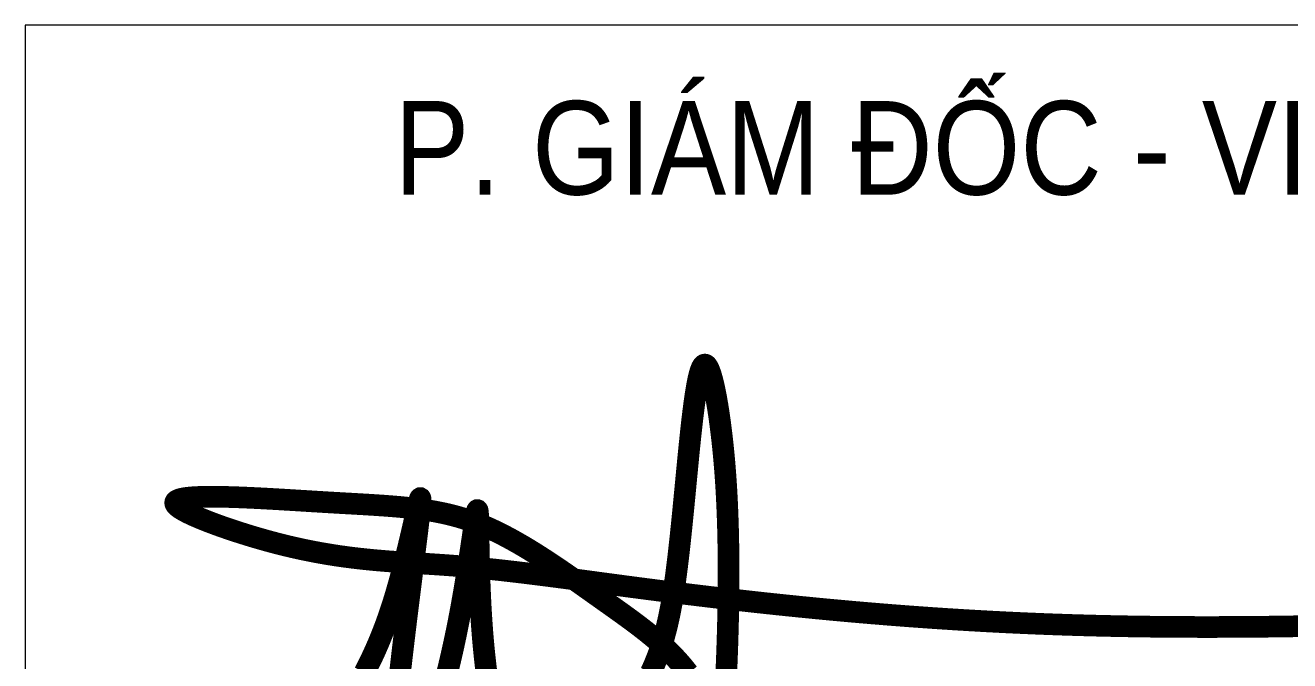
# Model space of a CAD drawing. Header units: millimetres. Extents: x -182770 to 489476, y -561170 to -280028.
# Drawn here: x 195626 to 197517, y -525952 to -525002 of the extents above; entities that cross this region are included whole.
import ezdxf
from ezdxf.enums import TextEntityAlignment as Align

# ---------------------------------------------------------------- set-up
doc = ezdxf.new("R2010")
doc.units = ezdxf.units.MM
doc.header["$MEASUREMENT"] = 0
for name, color, linetype, lineweight in [('Khungten_LCDI', 7, 'Continuous', 5), ('LC Dim', 8, 'Continuous', 18), ('LC ISO', 153, 'Continuous', 13), ('LC Net thay', 63, 'Continuous', 25), ('LC Text1', 3, 'Continuous', 20)]:
    doc.layers.add(name, color=color, linetype=linetype, lineweight=lineweight)
doc.styles.add('Khungten', font='VHAVAN.TTF', dxfattribs={"width": 0.9, "height": 5000})
doc.styles.add('LC 1', font='VHAVANB.TTF')
doc.styles.add('Title', font='VHBLACK.TTF', dxfattribs={"width": 0.8})

# ---------------------------------------------------------------- blocks, each defined once
blk = doc.blocks.new('a tuan anh')
at = {"layer": 'LC ISO', "const_width": 30}
for points in [[(-1689.780293541582, -81.30163243882998), (-1688.28424120303, -78.44896416911797), (-1686.798342850932, -75.57247809274122), (-1685.322668701687, -72.67173711553914), (-1683.857288971747, -69.7463041433366), (-1682.402273877582, -66.7957420819148), (-1680.957693635588, -63.81961383712769), (-1679.523618462234, -60.81748231478559), (-1678.100118573944, -57.78891042069881), (-1676.687264187174, -54.73346106070676), (-1675.285125518334, -51.65069714060519), (-1673.893772783907, -48.54018156623351), (-1672.513276200305, -45.40147724340204), (-1671.143705983966, -42.23414707792108), (-1669.785132351346, -39.03775397561549), (-1668.437625518884, -35.81186084232468), (-1667.10125570299, -32.55603058382985), (-1665.776093120148, -29.26982610599953), (-1664.462207986769, -25.95281031460036), (-1663.159670519322, -22.60454611550085), (-1661.868550934203, -19.22459641448222), (-1660.58891944788, -15.81252411738387), (-1659.320846276794, -12.36789213001612), (-1658.064401637384, -8.890263358189259), (-1656.819655746091, -5.379200707757263), (-1655.586678819353, -1.834267084515886), (-1654.365541073581, 1.744974605724565), (-1653.156312725274, 5.358961457124678), (-1651.959063990827, 9.008130563888699), (-1650.773868432894, 12.69285125256283), (-1649.600895960335, 16.41154164136969), (-1648.440425012173, 20.16042188892607), (-1647.292739821307, 23.93559481654665), (-1646.158124620633, 27.73316324548796), (-1645.036863643036, 31.54922999705013), (-1642.835541288601, 39.22126975319406), (-1640.691046621156, 46.92053665526328), (-1638.605653503793, 54.6158532735717), (-1637.585830608616, 58.45228727953508), (-1636.581635799637, 62.27604217840417), (-1635.593353309756, 66.0832207914791), (-1634.62126737184, 69.86992594006006), (-1633.665662218773, 73.63226044541807), (-1632.726822083467, 77.36632712883875), (-1631.805031198804, 81.0682288116077), (-1630.900573797684, 84.73406831503962), (-1630.013734112974, 88.35994846039102), (-1629.144796377572, 91.94197206896206), (-1628.29404482439, 95.47624196203833), (-1627.461763686282, 98.95886096090544), (-1626.648237196176, 102.385931886849), (-1625.853749586924, 105.7535575611691), (-1625.07858509144, 109.0578408051515), (-1624.323027942606, 112.2948844400526), (-1623.587362373306, 115.4607912872016), (-1623.227077753778, 117.0158505470172), (-1622.871872616452, 118.5516641678696), (-1622.521782490454, 120.0677450024086), (-1622.176842904912, 121.5636059033277), (-1621.837089388922, 123.038759723262), (-1621.502557471584, 124.492719314876), (-1621.173282682023, 125.9249975308485), (-1620.849300549366, 127.3351072238147), (-1620.530646602681, 128.7225612464536), (-1620.217356371111, 130.0868724514148), (-1619.909465383782, 131.4275536913628), (-1619.607009169762, 132.7441178189765), (-1619.310023258193, 134.0360776868765), (-1619.018543178187, 135.3029461477709), (-1618.732604458841, 136.5442360542802), (-1618.452242629253, 137.7594602590834), (-1618.177493218565, 138.9481316148449), (-1617.908391755889, 140.1097629742289), (-1617.644973770308, 141.2438671898708), (-1617.387274790948, 142.3499571144639), (-1617.135330346937, 143.427545600658), (-1616.889175967342, 144.476145501103), (-1616.648847181321, 145.4952696684632), (-1616.41437951797, 146.4844309554028), (-1616.185808506387, 147.4431422145863), (-1615.963169675699, 148.3709162986779), (-1615.746498555003, 149.2672660603275), (-1615.535830673427, 150.1317043521994), (-1615.331201560068, 150.963744026958), (-1615.132646744038, 151.7628979372676), (-1614.940201754463, 152.5286789357779), (-1614.753902120428, 153.2605998751533), (-1614.573783371074, 153.9581736080727), (-1614.399881035497, 154.6209129871568), (-1614.23223064281, 155.2483308651135), (-1614.070867722126, 155.8399400945782), (-1613.915827802557, 156.3952535282006), (-1613.767146413215, 156.9137840186741), (-1613.624859083182, 157.3950444186339), (-1613.489001340189, 157.8385475933173), (-1613.359592423862, 158.2439488580276), (-1613.236594901595, 158.611399166999), (-1613.119959022952, 158.9411572029494), (-1613.009635037437, 159.2334816485527), (-1612.905573194585, 159.4886311864975), (-1612.807723743899, 159.7068644995015), (-1612.716036934944, 159.8884402702388), (-1612.630463017224, 160.0336171814124), (-1612.550952240272, 160.1426539156964), (-1612.477454853622, 160.2158091558085), (-1612.409921106781, 160.2533415844373), (-1612.348301249294, 160.2555098842713), (-1612.292545530698, 160.2225727379991), (-1612.242604200495, 160.1547888283239), (-1612.198427508236, 160.0524168379343), (-1612.159965703439, 159.9157154495188), (-1612.127169035623, 159.7449433457805), (-1612.099987754322, 159.5403592094081), (-1612.07837210907, 159.3022217231046), (-1612.062272349373, 159.0307895695441), (-1612.051638724792, 158.7263214314298), (-1612.046421484833, 158.3890759914648), (-1612.046570879029, 158.019311932323), (-1612.0520371569, 157.6172879367077), (-1612.06277056798, 157.183262687322), (-1612.078721361788, 156.7174948668398), (-1612.099839787872, 156.220243157979), (-1612.126076095738, 155.6917662434134), (-1612.157380534933, 155.1323228058463), (-1612.193703354977, 154.5421715279517), (-1612.234994805374, 153.9215710924618), (-1612.281205135689, 153.2707801820361), (-1612.332284595424, 152.5900574793777), (-1612.388183434115, 151.8796616671752), (-1612.448851901281, 151.1398514281318), (-1612.51424024647, 150.3708854449505), (-1612.584298719201, 149.5730224002909), (-1612.658977568994, 148.7465209768852), (-1612.738227045367, 147.8916398573929), (-1612.82199739787, 147.0086377245316), (-1612.910238876037, 146.0977732609899), (-1613.002901729356, 145.1593051494565), (-1613.099936207378, 144.1934920726198), (-1613.20129255965, 143.2005927131831), (-1613.306921035663, 142.180865753835), (-1613.416771884979, 141.1345698772639), (-1613.530795357088, 140.061963766173), (-1613.64894170154, 138.9633061032655), (-1613.771161167882, 137.8388555712154), (-1613.897404005605, 136.6888708527258), (-1614.027620464243, 135.5136106304708), (-1614.161760793329, 134.313333587168), (-1614.299775242413, 133.0882984055061), (-1614.441614060983, 131.8387637681735), (-1614.587227498603, 130.5649883578735), (-1614.736565804778, 129.2672308572801), (-1614.889579229042, 127.9457499491109), (-1615.046218020914, 126.6008043160255), (-1615.206432429928, 125.232652640756), (-1615.370172705618, 123.8415536059765), (-1615.537389097517, 122.4277658943756), (-1615.708031855131, 120.991548188671), (-1615.882051227993, 119.5331591715221), (-1616.059397465637, 118.0528575256321), (-1616.240020817597, 116.5509019337187), (-1616.423871533392, 115.0275510784413), (-1616.610899862542, 113.4830636425177), (-1616.801056054595, 111.9176983086509), (-1616.994290359056, 110.3317137594859), (-1617.190553025459, 108.7253686777694), (-1617.389794303337, 107.0989217461611), (-1617.591964442225, 105.4526316473784), (-1618.004892301091, 102.1015566790156), (-1618.428938598299, 98.67421323421877), (-1618.863705330063, 95.17267077455472), (-1619.308794492594, 91.59899876156123), (-1619.763808082105, 87.95526665679063), (-1620.228348094839, 84.2435439217661), (-1620.702016527008, 80.46590001808363), (-1621.184415374824, 76.62440440723731), (-1621.675146634516, 72.72112655080855), (-1622.173812302295, 68.75813591034967), (-1622.680014374375, 64.73750194738386), (-1623.193354846997, 60.66129412346345), (-1623.713435716374, 56.53158190015529), (-1624.239858978719, 52.35043473898259), (-1624.772226630244, 48.1199221015122), (-1625.310140667192, 43.8421134492819), (-1625.853203085775, 39.51907824384398), (-1626.401015882206, 35.15288594675076), (-1626.953181052697, 30.74560601953999), (-1627.50930059349, 26.29930792376399), (-1628.068976500799, 21.81606112096051), (-1628.631810770821, 17.29793507268187), (-1629.197405399813, 12.74699924049492), (-1629.765362383958, 8.165323085922864), (-1630.335283719498, 3.554976070532575), (-1630.906771402661, -1.081972344138194), (-1631.479427429644, -5.743452696551685), (-1632.052853796689, -10.42739552515559), (-1632.626652499981, -15.13173136836849), (-1633.773774900299, -24.59330425255757), (-1634.917610600329, -34.111615656715), (-1636.05497556983, -43.67010988846596), (-1637.182685778593, -53.25223125543562), (-1639.396405792853, -72.42113262547355), (-1640.476047537872, -81.97480124379217)], [(-1576.861074266009, -88.75812007358763), (-1574.630107805977, -79.75810677721165), (-1572.447762083102, -70.72681596512848), (-1570.318729242441, -61.67850369737425), (-1568.24770142902, -52.627426033956), (-1566.239370787895, -43.5878390349244), (-1564.298256743554, -34.57406002478092), (-1563.353544244339, -30.08159722694836), (-1562.425920218404, -25.60145571734756), (-1561.515259461317, -21.13566995353904), (-1560.621436768706, -16.68627439308329), (-1559.744326936125, -12.25530349356995), (-1558.883804759185, -7.844791712559527), (-1558.039745033442, -3.456773507597973), (-1557.212022554522, 0.9067166637250921), (-1556.40051211798, 5.243644343863707), (-1555.605088519427, 9.551975075228256), (-1554.825626554433, 13.82967440025823), (-1554.062001018596, 18.07470786139311), (-1553.314086707498, 22.28504100105783), (-1552.581758416738, 26.45863936169189), (-1551.864890941884, 30.59346848573477), (-1551.163359078535, 34.68749391559686), (-1550.477037622288, 38.73868119373219), (-1549.805801368711, 42.7449958625657), (-1549.149525113404, 46.70440346453688), (-1548.508083651948, 50.61486954205611), (-1547.881351779928, 54.47435963757744), (-1547.269204292941, 58.28083929354034), (-1546.671515986571, 62.03227405235521), (-1546.0881616564, 65.72662945647608), (-1545.519016098027, 69.36187104831333), (-1544.963954107021, 72.93596437032102), (-1544.422850478993, 76.44687496492406), (-1543.895580009528, 79.89256837454741), (-1543.382017494179, 83.27101014163054), (-1542.882037728574, 86.58016580861295), (-1542.39551550828, 89.81800091790501), (-1541.922325628897, 92.98248101197532), (-1541.462342885992, 96.07157163323427), (-1541.237265064352, 97.58721012357273), (-1541.015442075179, 99.08323832412134), (-1540.796858267917, 100.5594019276759), (-1540.581497992025, 102.0154466270615), (-1540.369345596948, 103.4511181150592), (-1540.160385432129, 104.8661620844796), (-1539.954601847014, 106.2603242281475), (-1539.75197919106, 107.6333502388443), (-1539.552501813727, 108.9849858093658), (-1539.356154064444, 110.3149766325514), (-1539.162920292656, 111.623068401168), (-1538.972784847821, 112.9090068080404), (-1538.785732079399, 114.1725375459791), (-1538.601746336819, 115.4134063077654), (-1538.420811969525, 116.6313587862242), (-1538.242913326991, 117.8261406741367), (-1538.068034758646, 118.997497664328), (-1537.896160613949, 120.1451754496084), (-1537.727275242345, 121.2689197227592), (-1537.561362993278, 122.3684761765908), (-1537.398408216191, 123.4435905039136), (-1537.23839526056, 124.4940083975234), (-1537.081308475797, 125.5194755502453), (-1536.927132211378, 126.5197376548458), (-1536.775850816732, 127.4945404041646), (-1536.627448641317, 128.4436294909974), (-1536.481910034592, 129.3667506081401), (-1536.339219345988, 130.2636494483886), (-1536.199360924948, 131.1340717045678), (-1536.062319120945, 131.9777630694734), (-1535.92807828341, 132.7944692359015), (-1535.796622761802, 133.5839358966623), (-1535.667936905564, 134.3459087445663), (-1535.542005064141, 135.0801334724238), (-1535.418811586977, 135.7863557730016), (-1535.298340823545, 136.4643213391537), (-1535.180577123261, 137.1137758636469), (-1535.065504835598, 137.7344650393061), (-1534.953108309986, 138.3261345589126), (-1534.843371895899, 138.8885301153059), (-1534.73627994275, 139.4213974012528), (-1534.631816800014, 139.9244821095781), (-1534.529966817121, 140.3975299330777), (-1534.430714343558, 140.8402865645767), (-1534.334043728712, 141.2524976968562), (-1534.239939322084, 141.6339090227266), (-1534.148385473105, 141.9842662349838), (-1534.059366531219, 142.3033150264528), (-1533.972866845885, 142.5908010899147), (-1533.888870766532, 142.8464701181802), (-1533.807358737773, 143.0701252278814), (-1533.728290345811, 143.2618762745988), (-1533.651618240663, 143.4219351152133), (-1533.577295067749, 143.550513675189), (-1533.50527347243, 143.6478238799609), (-1533.435506100126, 143.7140776549495), (-1533.367945596197, 143.7494869256043), (-1533.302544606049, 143.7542636173603), (-1533.239255775057, 143.728619655667), (-1533.178031748626, 143.6727669659595), (-1533.118825172132, 143.5869174736436), (-1533.061588690965, 143.4712831042125), (-1533.006274950516, 143.3260757830576), (-1532.952836596174, 143.1515074356284), (-1532.90122627333, 142.9477899873891), (-1532.85139662736, 142.7151353637455), (-1532.803300303669, 142.4537554901472), (-1532.756889947632, 142.1638622920436), (-1532.712118204654, 141.8456676948554), (-1532.668937720096, 141.4993836240319), (-1532.627301139379, 141.1252220049937), (-1532.587161107862, 140.7233947632049), (-1532.548470270965, 140.2941138240858), (-1532.511181274051, 139.8375911130861), (-1532.475246762508, 139.3540385556262), (-1532.440619381741, 138.8436680771702), (-1532.407251777127, 138.3066916031239), (-1532.375096594056, 137.7433210589516), (-1532.344106477918, 137.1537683700881), (-1532.314234074103, 136.5382454619685), (-1532.285432028002, 135.8969642600132), (-1532.25765298499, 135.2301366896863), (-1532.230849590473, 134.5379746764083), (-1532.20497448984, 133.8206901456288), (-1532.179980328452, 133.0784950227826), (-1532.15581975173, 132.3116012333194), (-1532.132445405034, 131.520220702645), (-1532.109809933783, 130.7045653562236), (-1532.08786598334, 129.8648471194902), (-1532.066566199122, 129.0012779178796), (-1532.045863226478, 128.1140696768271), (-1532.025709710826, 127.2034343217674), (-1532.006058297542, 126.2695837781648), (-1531.986861632016, 125.3127299714251), (-1531.968072359654, 124.3330848269979), (-1531.949643125816, 123.3308602703182), (-1531.931526575907, 122.3062682268355), (-1531.913675355318, 121.2595206219703), (-1531.896042109409, 120.1908293811721), (-1531.878579483615, 119.1004064298904), (-1531.861240123297, 117.9884636935458), (-1531.843976673845, 116.8552130975731), (-1531.826741780649, 115.7008665674366), (-1531.809488089086, 114.5256360285275), (-1531.792168244574, 113.3297334063391), (-1531.774734892475, 112.1133706262772), (-1531.757140678194, 110.8767596137768), (-1531.739338247105, 109.6201122943021), (-1531.7029193161, 107.0475564360968), (-1531.665099262522, 104.3973984551994), (-1531.625499249538, 101.6713337551046), (-1531.583740440212, 98.8710577393067), (-1531.539443997666, 95.99826581130037), (-1531.492231085023, 93.05465337462374), (-1531.441722865362, 90.04191583275679), (-1531.387540501819, 86.96174858922313), (-1531.329305157487, 83.81584704750276), (-1531.266637995475, 80.60590661111928), (-1531.19916017889, 77.33362268356723), (-1531.126492870855, 74.00069066837023), (-1531.048257234448, 70.60880596900824), (-1530.964074432792, 67.15966398900491), (-1530.873565629008, 63.65496013185475), (-1530.776351986191, 60.09638980105228), (-1530.672054667433, 56.48564840012114), (-1530.560294835886, 52.82443133258494), (-1530.440693654615, 49.11443400189455), (-1530.31287228674, 45.35735181160271), (-1530.176451895386, 41.55488016517484), (-1530.031053643645, 37.70871446616366), (-1529.876298694609, 33.82055011803459), (-1529.711808211432, 29.89208252431126), (-1529.537203357177, 25.9250070884882), (-1529.352105294965, 21.92101921405992), (-1529.156135187921, 17.88181430456461), (-1528.948914199136, 13.80908776348224), (-1528.730063491719, 9.704534994336427), (-1528.499204228778, 5.569851400607149), (-1528.255957573419, 1.406732385818032), (-1527.999944688767, -2.783126646536402), (-1527.730786737913, -6.998030292947078), (-1527.448104883966, -11.23628314989037), (-1527.151520290034, -15.49618981390086), (-1526.840654119238, -19.77605488145491), (-1526.515127534658, -24.07418294902891), (-1526.174561699445, -28.38887861315743), (-1525.818577776663, -32.71844647028774), (-1525.446796929435, -37.06119111695443), (-1525.058840320882, -41.41541714963387), (-1524.232884472192, -50.15153175902378), (-1523.337679535456, -58.913227070414), (-1522.370194815536, -67.68693985579011), (-1521.327399617294, -76.4591068870941), (-1520.776813496574, -80.84037223621272)], [(-1293.330683495267, -81.3311598127475), (-1292.10839325632, -78.72451634339814), (-1290.913075045188, -76.10861071621184), (-1289.744239300402, -73.48268140599248), (-1288.601396460508, -70.84596688757301), (-1287.484056964036, -68.19770563577185), (-1286.391731249547, -65.53713612540741), (-1285.323929755556, -62.86349683128356), (-1284.280162920622, -60.17602622823324), (-1283.259941183293, -57.47396279108943), (-1282.262774982097, -54.756544994656), (-1281.28817475558, -52.02301131373679), (-1280.335650942288, -49.27260022316477), (-1279.404713980766, -46.50455019777291), (-1278.494874309545, -43.71809971236507), (-1277.605642367169, -40.91248724177422), (-1276.736528592184, -38.0869512608042), (-1275.887043423136, -35.24073024427344), (-1275.056697298554, -32.37306266700034), (-1274.245000657, -29.48318700381787), (-1273.451463936988, -26.57034172954445), (-1272.675597577079, -23.63376531898393), (-1271.916912015819, -20.67269624696928), (-1271.174917691736, -17.68637298831891), (-1270.449125043378, -14.67403401783668), (-1269.739044509275, -11.6349178103701), (-1269.044186528001, -8.568262840708485), (-1268.364061538072, -5.4733075836848), (-1267.698179978033, -2.349290514117456), (-1267.046052286416, 0.8045498931751354), (-1266.40718890178, 3.988975163374562), (-1265.781100262669, 7.204746821647859), (-1265.167296807616, 10.45262639320572), (-1264.565288975165, 13.73337540320063), (-1263.974587203847, 17.04775537681417), (-1263.394701932222, 20.39652783925703), (-1262.82514359882, 23.78045431568171), (-1262.265422642187, 27.20029633128433), (-1261.715049500868, 30.65681541123195), (-1261.173534613394, 34.15077308070613), (-1260.640388418324, 37.68293086488848), (-1260.115121354189, 41.25405028898967), (-1259.59724385952, 44.86489287814766), (-1259.086266372891, 48.51622015755856), (-1258.581699332804, 52.20879365241854), (-1258.083053177834, 55.94337488789461), (-1257.589838346496, 59.72072538916836), (-1257.101565277349, 63.5416066814214), (-1256.617744408941, 67.40678028982074), (-1256.137926846757, 71.31670109301922), (-1255.661911409203, 75.26995610655285), (-1255.189590181282, 79.26442907541059), (-1254.720855417574, 83.29800246559898), (-1254.255599372671, 87.3685587431246), (-1253.793714301195, 91.47398037399398), (-1253.335092457753, 95.61214982419915), (-1252.879626096925, 99.78094955976121), (-1252.427207473316, 103.9782620466576), (-1251.977728841535, 108.201969750924), (-1251.531082456175, 112.4499551385525), (-1251.087160571828, 116.7201006755495), (-1250.645855443116, 121.0102888279216), (-1249.770664470954, 129.642322842803), (-1248.904647576492, 138.3291169112345), (-1248.046942796529, 147.053730761254), (-1246.353021727307, 164.5486567182525), (-1245.515081511665, 173.2850882813073), (-1244.682005557726, 181.9915785381163), (-1243.852931902307, 190.651187216703), (-1243.026998582194, 199.2469740451343), (-1242.614940184387, 203.5156404305599), (-1242.203343634203, 207.7619987514481), (-1241.792101186264, 211.9839314738056), (-1241.381105095148, 216.1793210636679), (-1240.970247615463, 220.3460499870125), (-1240.559421001817, 224.482000709846), (-1240.148517508787, 228.585055698175), (-1239.737429391011, 232.6530974180205), (-1239.326048903051, 236.6840083353745), (-1238.91426829953, 240.6756709162291), (-1238.50197983504, 244.6259676266054), (-1238.08907576419, 248.5327809325099), (-1237.675448341572, 252.3939932999492), (-1237.260989821778, 256.2074871949153), (-1236.845592459431, 259.9711450834147), (-1236.429148509109, 263.6828494314686), (-1236.011550225434, 267.340482705069), (-1235.592689862999, 270.9419273702224), (-1235.172459676396, 274.4850658929354), (-1234.750751920219, 277.9677807392145), (-1234.327458849089, 281.3879543750518), (-1233.9024727176, 284.7434692664829), (-1233.475685780344, 288.0322078794707), (-1233.046990291914, 291.2520526800508), (-1232.616278506932, 294.4008861342299), (-1232.183442679991, 297.4765907079855), (-1231.748375065697, 300.477048867353), (-1231.310967918631, 303.4001430783246), (-1231.091353349882, 304.8320169737854), (-1230.871113493413, 306.2437558069068), (-1230.650234881061, 307.6350948859181), (-1230.428704044636, 309.0057695191063), (-1230.206507515977, 310.3555150146713), (-1229.983631826894, 311.6840666809148), (-1229.760063509224, 312.9911598260514), (-1229.535789094793, 314.2765297583537), (-1229.310795115423, 315.5399117860507), (-1229.085068102926, 316.7810412174149), (-1228.858594589168, 317.99965336069), (-1228.631361105916, 319.1954835241195), (-1228.403354185037, 320.3682670159615), (-1228.17456035834, 321.5177391444595), (-1227.944966157665, 322.6436352178716), (-1227.714558114822, 323.7456905444415), (-1227.483322761633, 324.8236404324271), (-1227.251246629923, 325.877220190072), (-1227.018316251546, 326.9061651256343), (-1226.784518158282, 327.9102105473576), (-1226.549838881998, 328.8890917634999), (-1226.314264954475, 329.8425440823194), (-1226.077782907581, 330.770302812045), (-1225.840379273126, 331.6721032609348), (-1225.602040582919, 332.5476807372324), (-1225.362753368812, 333.3967705492105), (-1225.122504162602, 334.219108005098), (-1224.881279496141, 335.0144284131675), (-1224.63906590124, 335.7824670816481), (-1224.395849909721, 336.5229593187978), (-1224.151618053409, 337.2356404328748), (-1223.906356864143, 337.9202457321226), (-1223.660052873733, 338.5765105247847), (-1223.412692614016, 339.2041701191338), (-1223.164262616803, 339.8029598233989), (-1222.914749413932, 340.372614945838), (-1222.664139537213, 340.9128707947093), (-1222.412419518485, 341.4234626782418), (-1222.159575889571, 341.9041259047081), (-1221.905595182296, 342.3545957823517), (-1221.650463928483, 342.7746076194162), (-1221.394168659957, 343.1638967241743), (-1221.136695908528, 343.5221984048549), (-1220.878032206063, 343.8492479697015), (-1220.618164084328, 344.1447807269869), (-1220.357078075205, 344.4085319849546), (-1220.09476071049, 344.6402370518481), (-1219.831198522006, 344.8396312359255), (-1219.566378041578, 345.0064498454449), (-1219.300285801059, 345.1404281886353), (-1219.032908332243, 345.2413015737693), (-1218.764232166955, 345.3088053090905), (-1218.494243837034, 345.3426747028279), (-1218.22292987429, 345.3426450632687), (-1217.950276810574, 345.3084516986273), (-1217.676271177697, 345.2398299171909), (-1217.400899507484, 345.1365150271886), (-1217.124148331743, 344.9982423368783), (-1216.846004182327, 344.8247471544892), (-1216.566453591047, 344.6157647882937), (-1216.285483189669, 344.371031411094), (-1216.00309846492, 344.0904462892649), (-1215.719345879232, 343.7742631252913), (-1215.43427727386, 343.4227821482928), (-1215.147944490076, 343.0363035874325), (-1214.86039936915, 342.6151276718738), (-1214.571693752383, 342.1595546307508), (-1214.281879481045, 341.6698846931977), (-1213.991008396391, 341.1464180883777), (-1213.699132339709, 340.5894550454541), (-1213.406303152282, 339.999295793561), (-1213.112572675367, 339.3762405618472), (-1212.817992750264, 338.7205895794614), (-1212.522615218229, 338.0326430755667), (-1212.226491920534, 337.3127012792829), (-1211.929674698476, 336.5610644197877), (-1211.632215393329, 335.7780327262153), (-1211.334165846347, 334.9639064277144), (-1211.035577898816, 334.1189857534482), (-1210.736503392021, 333.2435709325509), (-1210.436994167219, 332.3379621941713), (-1210.137102065695, 331.4024597674725), (-1209.836878928734, 330.4373638816032), (-1209.536376597593, 329.4429747656977), (-1209.23564691357, 328.4195926489047), (-1208.934741717923, 327.3675177603727), (-1208.633712851937, 326.2870503292797), (-1208.332612156883, 325.1784905847453), (-1208.03149147403, 324.0421387559181), (-1207.730402644665, 322.8782950719615), (-1207.429397510059, 321.687259762024), (-1207.128527911496, 320.4693330552545), (-1206.827845690234, 319.2248151807871), (-1206.527402687556, 317.9540063677705), (-1206.227250744734, 316.6572068453825), (-1205.927441703068, 315.3347168427426), (-1205.628027403814, 313.9868365890143), (-1205.329059688229, 312.6138663133461), (-1205.030590397626, 311.2161062448868), (-1204.732671373247, 309.793856612785), (-1204.435354456393, 308.347417646175), (-1204.138691488333, 306.8770895742346), (-1203.842734310325, 305.3831726260833), (-1203.547534763667, 303.8659670308989), (-1203.253144689632, 302.3257730178011), (-1202.959615929489, 300.7628908159531), (-1202.667000324494, 299.1776206545183), (-1202.375349715963, 297.570262762616), (-1202.084715945151, 295.9411173694243), (-1201.79515085333, 294.2904847040772), (-1201.506706281783, 292.618664995709), (-1201.219434071783, 290.9259584735119), (-1200.9333860646, 289.212665366591), (-1200.648614101519, 287.4790859041095), (-1200.083105672747, 283.9522688291036), (-1199.523323515677, 280.34790908164), (-1198.969682360505, 276.6684084949229), (-1198.422596937438, 272.9161689021566), (-1197.882481976674, 269.0935921365453), (-1197.349752208451, 265.2030800312496), (-1196.82482236292, 261.2470344194735), (-1196.308107170335, 257.2278571344214), (-1195.800021360861, 253.1479500092682), (-1195.300979664738, 249.0097148772329), (-1194.811396812147, 244.8155535714759), (-1194.331687533297, 240.567867925216), (-1193.862266558397, 236.2690597716428), (-1193.403548617644, 231.9215309439314), (-1192.95594844126, 227.5276832752861), (-1192.519880759428, 223.0899185988965), (-1192.095760302371, 218.6106387479522), (-1191.684001800284, 214.0922455556574), (-1191.285019983363, 209.5371408552019), (-1190.899229581832, 204.9477264797606), (-1190.527045325871, 200.3264042625524), (-1190.168881945719, 195.6755760367669), (-1189.82515201754, 190.9976382161258), (-1189.496070153138, 186.2944891408843), (-1189.181496287405, 181.5671347929601), (-1188.881253477361, 176.8164883705031), (-1188.595164780025, 172.0434630716336), (-1188.323053252447, 167.248972094545), (-1188.064741951646, 162.4339286373433), (-1187.820053934673, 157.5992458981927), (-1187.588812258517, 152.7458370752283), (-1187.370839980227, 147.8746153666289), (-1187.165960156854, 142.9864939705003), (-1186.794770102904, 133.1632049083273), (-1186.473826552916, 123.283275473892), (-1186.201713963121, 113.3540112523478), (-1185.977016789737, 103.3827178289066), (-1185.798319489026, 93.37670078870724), (-1185.66420651722, 83.34326571697602), (-1185.573262330552, 73.28971819885192), (-1185.524071385269, 63.22336381954665), (-1185.515218137589, 53.15150816421374), (-1185.545287043773, 43.08145681802125), (-1185.612862560054, 33.02051536618092), (-1185.71652914265, 22.97598939384625), (-1185.854871247837, 12.95518448621442), (-1186.026473331804, 2.965406228438951), (-1186.229919850826, -6.986039794282988), (-1186.463795261137, -16.89184799676877), (-1186.726684018955, -26.74471279385034), (-1187.017170580541, -36.53732860035961), (-1187.333839402098, -46.26238983109943), (-1187.501549802968, -51.0973044851853), (-1187.675274939917, -55.91259090090171), (-1187.854837869978, -60.70733588008443), (-1188.040061650187, -65.48062622458383), (-1188.230769337577, -70.23154873626481), (-1188.426783989169, -74.95919021696318), (-1188.627928661997, -79.66263746855839), (-1188.834026413097, -84.34097729288624)], [(-1241.442481580336, -82.10134199001186), (-1243.323651609724, -79.62039078312228), (-1245.239736074058, -77.16493311534578), (-1247.189974171662, -74.73438151562004), (-1249.173605100834, -72.3281485128391), (-1251.189868059941, -69.9456466359261), (-1253.238002247235, -67.58628841377504), (-1255.317246861057, -65.24948637530906), (-1257.426841099747, -62.93465304943675), (-1259.56602416157, -60.64120096508123), (-1261.734035244881, -58.36854265113652), (-1263.930113547962, -56.11609063652577), (-1266.153498269152, -53.88325745015754), (-1268.403428606747, -51.66945562092587), (-1270.679143759087, -49.47409767776844), (-1272.979882924468, -47.29659614959382), (-1275.304885301215, -45.13636356529605), (-1277.653390087624, -42.99281245379825), (-1280.02463648202, -40.865355344009), (-1282.417863682713, -38.75340476483689), (-1284.832310888029, -36.65637324520503), (-1287.267217296278, -34.57367331400746), (-1289.72182210577, -32.50471750015276), (-1292.195364514817, -30.44891833257861), (-1294.687083721743, -28.40568834016449), (-1297.196218924859, -26.37444005186262), (-1299.722009322461, -24.35458599653793), (-1304.820512494465, -20.34671070054173), (-1309.976506824241, -16.37736268348817), (-1315.183905898331, -12.44184217666043), (-1320.43662330322, -8.535449411327136), (-1325.728572625449, -4.653484618800576), (-1331.053667451517, -0.7912480303784832), (-1336.405821367953, 3.055960122670513), (-1347.166960817965, 10.72409019744373), (-1368.760054517334, 26.06695912504802), (-1379.551308174603, 33.73603659881337), (-1390.33525242038, 41.36645496162237), (-1395.72389503775, 45.15804998829844), (-1401.110004130809, 48.92903985144221), (-1406.493344309056, 52.67577775583777), (-1411.873680182005, 56.39461690621101), (-1417.250776359186, 60.08191050730238), (-1422.624397450098, 63.73401176386687), (-1427.994308064284, 67.34727388063038), (-1433.360272811231, 70.9180500623479), (-1438.722056300467, 74.44269351375988), (-1444.07942314152, 77.9175574395922), (-1449.432137943877, 81.33899504461442), (-1454.77996531708, 84.70335953356698), (-1460.122669870645, 88.00700411117577), (-1465.460016214056, 91.2462819821958), (-1470.791768956871, 94.41754635135294), (-1476.117692708591, 97.5171504234022), (-1481.437552078714, 100.5414474030986), (-1484.09513406115, 102.0242161097995), (-1486.751111676771, 103.486790495168), (-1489.40545550175, 104.9287147098221), (-1492.05813611229, 106.3495329043653), (-1494.709124084562, 107.7487892293575), (-1497.35838999477, 109.1260278354166), (-1500.005904419086, 110.480792873117), (-1502.651637933712, 111.8126284930622), (-1505.29556111485, 113.1210788458557), (-1507.937644538673, 114.4056880820717), (-1510.577858781369, 115.6660003523284), (-1513.21617441914, 116.9015598071855), (-1515.852562028158, 118.1119105972466), (-1518.486992184626, 119.296596873115), (-1521.119435464745, 120.4551627853652), (-1523.749862444674, 121.5871524846298), (-1526.37824370063, 122.6921101214539), (-1529.004549808771, 123.7695798464556), (-1531.628751345328, 124.8191058102238), (-1534.250818886459, 125.8402321633475), (-1536.870841179189, 126.8326522489515), (-1539.489423554711, 127.7967116056971), (-1542.107312465916, 128.7329339406715), (-1544.725254369099, 129.6418429652113), (-1547.343995720541, 130.5239623906236), (-1549.964282976493, 131.3798159282305), (-1552.586862593249, 132.2099272893684), (-1555.212481027076, 133.0148201853299), (-1557.841884734255, 133.7950183274661), (-1560.475820171065, 134.5510454270843), (-1563.115033793758, 135.2834251955064), (-1565.760272058629, 135.9926813440397), (-1568.412281421944, 136.6793375840352), (-1571.071808339984, 137.3439176268002), (-1573.739599269014, 137.9869451836421), (-1576.41640066533, 138.6089439658972), (-1579.102958985168, 139.2104376848729), (-1581.800020684852, 139.7919500519056), (-1584.508332220619, 140.3540047783172), (-1587.228640048765, 140.8971255754295), (-1589.961690625554, 141.42183615455), (-1592.708230407268, 141.9286602270004), (-1595.469005850158, 142.4181215041026), (-1598.244763410534, 142.8907436972077), (-1601.036249544646, 143.3470505175937), (-1603.84421070879, 143.7875656765973), (-1606.669393359218, 144.2128128855547), (-1609.512543952223, 144.6233158557588), (-1612.374408944073, 145.0195982985606), (-1615.255734791033, 145.4021839252528), (-1618.157267949384, 145.7715964471863), (-1621.07975487542, 146.128359575654), (-1624.023942025378, 146.4729970220069), (-1626.990575855569, 146.8060324975231), (-1629.980402822257, 147.1279897135682), (-1632.994169381695, 147.439392381435), (-1636.032621990191, 147.7407642124745), (-1639.096507103997, 148.0326289179648), (-1642.186571179394, 148.3155102092569), (-1645.303560672648, 148.5899317976728), (-1648.448222040068, 148.8564173945197), (-1651.62130173789, 149.1154907111195), (-1654.823546222411, 149.3676754588087), (-1658.055701949881, 149.6134953488945), (-1661.31851537661, 149.8534740926989), (-1664.612732958849, 150.0881354015437), (-1667.939101152879, 150.3180029867508), (-1671.298366414965, 150.5436005596421), (-1674.691275201403, 150.7654518315394), (-1678.118573968444, 150.9840805137646), (-1681.581009172398, 151.2000103176397), (-1685.079327269486, 151.4137649544864), (-1688.614274716034, 151.6258681356267), (-1692.186597968292, 151.8368435723823), (-1695.79704348254, 152.0472149760462), (-1699.446357715045, 152.2575060579838), (-1703.135287122088, 152.468240529488), (-1706.864578159948, 152.679942101895), (-1710.634977284906, 152.8931344865123), (-1714.447230953214, 153.1083413946617), (-1718.302085621166, 153.3260865376797), (-1722.200287745029, 153.546893626888), (-1726.142583781068, 153.7712863735796), (-1730.129720185592, 153.9997884890909), (-1734.162443414825, 154.2329236847581), (-1738.24149992509, 154.4712156718888), (-1742.36759147163, 154.7151756976964), (-1746.539679957699, 154.9648298820248), (-1750.754465941412, 155.2195738080045), (-1755.008498729047, 155.4787608848565), (-1759.298327626879, 155.7417445217725), (-1763.620501941172, 156.0078781279881), (-1767.971570978189, 156.2765151126951), (-1772.348084044206, 156.5470088850998), (-1781.163639488281, 157.0909804298572), (-1790.03956272357, 157.6346200359258), (-1807.862090368348, 158.7002125266299), (-1816.753483678127, 159.2118199586112), (-1825.594822579689, 159.7024045465805), (-1829.988094893066, 159.9381967970694), (-1834.358501523195, 160.166793564189), (-1838.702591776339, 160.3875482571166), (-1843.016914958775, 160.5998142850876), (-1847.298020376766, 160.8029450573085), (-1851.542457336589, 160.9962939829711), (-1855.746775144493, 161.1792144713108), (-1859.907523106769, 161.351059931505), (-1864.02125052968, 161.5111837727745), (-1868.084506719475, 161.6589394043258), (-1872.093840982445, 161.7936802353943), (-1876.045802624853, 161.9147596751427), (-1879.936940952961, 162.0215311328066), (-1883.763805273033, 162.1133480175922), (-1887.52294489136, 162.1895637387061), (-1891.21090911419, 162.2495317053545), (-1894.824247247787, 162.2926053267438), (-1896.601853189335, 162.3076046983479), (-1898.359508598427, 162.318138012095), (-1900.096782138367, 162.3241244441306), (-1901.813242472388, 162.3254831705999), (-1903.508458263823, 162.3221333676629), (-1905.181998175947, 162.3139942114649), (-1906.833430872008, 162.3009848781803), (-1908.462325015338, 162.2830245439254), (-1910.068249269185, 162.2600323848601), (-1911.650772296853, 162.2319275771588), (-1913.209462761602, 162.1986292969523), (-1914.743889326739, 162.1600567203859), (-1916.253620655538, 162.1161290236341), (-1917.738225411304, 162.0667653828277), (-1919.197272257268, 162.011884974112), (-1920.630329856765, 161.9514069736615), (-1922.036966873071, 161.8852505576215), (-1923.416751969431, 161.8133349021373), (-1924.76925380918, 161.7355791833397), (-1926.094041055563, 161.6519025774178), (-1927.390682371886, 161.5622242605023), (-1928.658746421424, 161.466463408753), (-1929.897801867453, 161.3645391983009), (-1931.107417373278, 161.2563708053203), (-1932.287161602158, 161.1418774059421), (-1933.436603217386, 161.0209781763406), (-1934.55531088225, 160.8935922926466), (-1935.64285326004, 160.7596389310202), (-1936.698799014019, 160.6190372676065), (-1937.722716807475, 160.4717064785655), (-1938.714175303714, 160.317565740057), (-1939.672743166011, 160.1565342281974), (-1940.597989057627, 159.9885311191756), (-1941.489481641853, 159.8134755891224), (-1942.346789581992, 159.6312868141831), (-1943.169481541321, 159.4418839705177), (-1943.957126183115, 159.2451862343005), (-1944.70929217065, 159.0411127816478), (-1945.42554816723, 158.8295827887196), (-1946.105462836131, 158.610515431661), (-1946.748604840643, 158.3838298866467), (-1947.354542844027, 158.1494453298073), (-1947.922845509587, 157.9072809373029), (-1948.4530815006, 157.6572558852786), (-1948.944819480355, 157.3992893498798), (-1949.397628112114, 157.1333005072811), (-1949.811076059181, 156.8592085336131), (-1950.184731984846, 156.5769326050358), (-1950.518164552384, 156.28639189768), (-1950.810942425072, 155.9875055877346), (-1951.062634266185, 155.680192851316), (-1951.272808739042, 155.3643728645984), (-1951.44103450689, 155.0399648037128), (-1951.566880233033, 154.7068878448335), (-1951.649914580747, 154.3650611640915), (-1951.689706213307, 154.0144039376464), (-1951.685823794018, 153.6548353416438), (-1951.637835986141, 153.2862745522289), (-1951.545311452981, 152.9086407455907), (-1951.407818857813, 152.5218530978309), (-1951.224926863913, 152.125830785124), (-1950.996213054415, 151.7204952334578), (-1950.721670652565, 151.3058727050666), (-1950.401876429765, 150.8821366495977), (-1950.037450875665, 150.4494715436595), (-1949.629014479855, 150.0080618638895), (-1949.177187731955, 149.5580920868961), (-1948.682591121586, 149.0997466893168), (-1948.145845138351, 148.6332101477601), (-1947.567570271873, 148.1586669388635), (-1946.948387011769, 147.6763015392207), (-1946.288915847646, 147.1862984254694), (-1945.589777269124, 146.6888420742325), (-1944.851591765808, 146.1841169621184), (-1944.074979827317, 145.6723075657646), (-1943.260561943272, 145.1535983617796), (-1942.408958603279, 144.6281738267862), (-1941.520790296941, 144.0962184374221), (-1940.59667751391, 143.557916670281), (-1939.637240743759, 143.0134530020005), (-1938.643100476125, 142.4630119092035), (-1937.614877200598, 141.9067778684985), (-1936.553191406827, 141.3449353565084), (-1935.458663584417, 140.7776688498707), (-1934.331914222974, 140.2051628251938), (-1933.173563812103, 139.6276017591008), (-1931.984232841423, 139.0451701282), (-1930.76454180057, 138.4580524091289), (-1929.515111179135, 137.8664330785105), (-1928.236561466736, 137.2704966129531), (-1926.929513152994, 136.6704274890944), (-1925.594586727515, 136.0664101835282), (-1924.232402679918, 135.4586291729065), (-1922.843581499823, 134.8472689338232), (-1921.428743676835, 134.2325139429158), (-1919.988509700575, 133.6145486768073), (-1918.523500060648, 132.9935576121206), (-1917.034335246688, 132.3697252254497), (-1915.521635748271, 131.7432359934464), (-1913.986022055062, 131.1142743927194), (-1912.428114656621, 130.4830248998769), (-1910.848534042612, 129.8496719915711), (-1909.247900702612, 129.2144001443958), (-1907.626835126255, 128.5773938349885), (-1904.325889222921, 127.2989157359261), (-1900.950660249509, 126.0157135073678), (-1897.506112122937, 124.729262962268), (-1893.99720876012, 123.4410399136104), (-1890.428914077958, 122.1525201743352), (-1886.806191993383, 120.8651795574406), (-1883.134006423294, 119.5804938758811), (-1879.417321284622, 118.2999389426259), (-1875.661100494268, 117.0249905706441), (-1871.870307969162, 115.7571245728905), (-1868.049907626177, 114.4978167623631), (-1864.204863382271, 113.248542952002), (-1860.340139154345, 112.0107789547765), (-1852.571506414068, 109.5756836516375), (-1844.783720740656, 107.2043373566848), (-1840.895055346322, 106.0462596197031), (-1837.016493469433, 104.9085465736716), (-1833.152999026934, 103.7926740315597), (-1829.30953593571, 102.7001178063365), (-1825.491066623275, 101.6323531983944), (-1821.701298371248, 100.5904235514317), (-1817.94040168832, 99.57415503387165), (-1814.207928624601, 98.58316097244096), (-1810.503431230172, 97.61705469386652), (-1806.826461555145, 96.6754495248897), (-1803.176571649587, 95.75795879223733), (-1799.553313563592, 94.8641958226508), (-1795.956239347259, 93.99377394288604), (-1792.384901050667, 93.14630647964077), (-1788.838850723914, 92.32140675970004), (-1785.317640417081, 91.51868810974702), (-1781.820822180278, 90.73776385655219), (-1778.347948063558, 89.97824732684239), (-1774.898570117046, 89.23975184734445), (-1771.472240390824, 88.5218907448143), (-1768.068510934972, 87.82427734597877), (-1764.686933799589, 87.1465249775647), (-1761.327061034754, 86.48824696631345), (-1757.988444690563, 85.84905663896643), (-1754.670636817114, 85.22856732225046), (-1751.373189464488, 84.62639234290691), (-1748.09565468278, 84.04214502766263), (-1744.837584522073, 83.47543870328809), (-1741.598531032461, 82.92588669646648), (-1738.378046264028, 82.39310233396827), (-1735.175682266883, 81.87669894253486), (-1731.990991091094, 81.37628984887851), (-1728.823524786756, 80.89148837974062), (-1725.672835403966, 80.42190786187712), (-1722.53847499282, 79.96716162200028), (-1719.419995603384, 79.52686298685148), (-1716.316949285771, 79.10062528317212), (-1713.22888809006, 78.68806183770357), (-1707.095929264702, 77.90241102830623), (-1701.017535528052, 77.16681717256142), (-1694.990123280804, 76.478186884342), (-1689.0101089237, 75.8334267775499), (-1683.073908857448, 75.229443466058), (-1677.177939482761, 74.66314356375369), (-1671.318617200392, 74.13143368455349), (-1665.492358411007, 73.63122044230113), (-1659.695579515363, 73.15941045092768), (-1653.924696914182, 72.71291032429144), (-1648.176127008162, 72.28862667627982), (-1642.446286198028, 71.88346612079476), (-1631.028457468317, 71.11814074293943), (-1619.642541930807, 70.39218710182467), (-1608.259870791226, 69.68085810853518), (-1596.85177525536, 68.95940667418472), (-1591.129234340624, 68.58715157632832), (-1585.389586528952, 68.20308570985799), (-1579.629248221099, 67.80411568869022), (-1573.844635817775, 67.38714812668331), (-1568.032165719676, 66.94908963773923), (-1562.188678880208, 66.48720623728877), (-1556.313921184206, 66.00122308648133), (-1550.408854698398, 65.49189489521086), (-1544.474445609769, 64.95997986130533), (-1538.511660105316, 64.40623618260724), (-1532.52146437201, 63.83142205698823), (-1526.504824596836, 63.23629568227625), (-1520.462706966791, 62.62161525632837), (-1514.396077668847, 61.98813897697255), (-1508.305902889988, 61.33662504208041), (-1502.193148817212, 60.66783164947992), (-1496.05878163749, 59.98251699701359), (-1489.90376753782, 59.28143928255304), (-1483.729072705173, 58.56535670391168), (-1477.535663326547, 57.83502745896112), (-1471.324505588913, 57.09120974552934), (-1465.096565679269, 56.3346617614734), (-1452.594204091874, 54.7864077728882), (-1440.03630806024, 53.19633107594564), (-1427.430607080227, 51.57049725342949), (-1414.784830647739, 49.91497188810899), (-1402.106708258638, 48.23582056275336), (-1389.403969408813, 46.53910886011727), (-1376.684343594126, 44.83090236299904), (-1351.225349053741, 41.40426731634943), (-1325.79156060447, 38.00444008497288), (-1313.103134203659, 36.32953613266), (-1300.43890141201, 34.67596974484331), (-1287.797965535559, 33.0440065190196), (-1275.179334235931, 31.43384774432343), (-1262.582015174718, 29.84569470986025), (-1250.005016013514, 28.27974870472099), (-1237.4473444139, 26.73621101805475), (-1224.908008037499, 25.21528293893789), (-1212.386014545889, 23.71716575650498), (-1199.880371600666, 22.24206075987604), (-1187.390086863437, 20.79016923814197), (-1174.914167995783, 19.36169248043734), (-1162.451622659326, 17.95683177586761), (-1150.001458515631, 16.5757884135237), (-1137.562683226322, 15.21876368255471), (-1125.134304452979, 13.88595887203701), (-1112.715329857194, 12.57757527111971), (-1100.304767100577, 11.29381416889373), (-1087.901623844722, 10.03487685447908), (-1075.504907751223, 8.800964616981219), (-1063.113626481674, 7.592278745520161), (-1050.726787697669, 6.409020529215923), (-1038.343399060803, 5.251391257159412), (-1025.962468232683, 4.119592218485195), (-1013.583002874904, 3.013824702298734), (-1001.20401064906, 1.934289997705491), (-988.8244992167456, 0.8811893938254798), (-976.4434762395395, -0.1452758202212863), (-964.0599493790651, -1.144904355343897), (-951.6729262969166, -2.117494922407786), (-939.281414654688, -3.062846232307493), (-926.8844221139589, -3.980756995923002), (-914.4809563363378, -4.871025924163405), (-902.070024983419, -5.733451727894135), (-889.6506357167964, -6.567833117995178), (-877.2217961980787, -7.373968805390177), (-864.7825140888599, -8.151657500930014), (-852.3317970507196, -8.900697915523779), (-839.8686527452664, -9.620888760051457), (-827.3920888340945, -10.31202874539304), (-814.9011129787978, -10.97391658244305), (-802.3947328409704, -11.60635098208149), (-789.871956082221, -12.2091306552029), (-777.3317903641437, -12.7820543127018), (-764.7732433483179, -13.32492066544364), (-752.1953226963669, -13.83752842433751), (-739.5970360698557, -14.31967630024883), (-726.9774134257168, -14.77116823958931), (-714.3365696997207, -15.19206297001801), (-701.6761703807861, -15.58278332925693), (-688.9980001052318, -15.94378013399546), (-676.3038435093476, -16.27550420092302), (-663.5954852294526, -16.57840634669992), (-650.8747099018656, -16.85293738800101), (-638.1433021629055, -17.09954814150115), (-625.4030466488621, -17.31868942387518), (-612.6557279960689, -17.51081205181254), (-599.9031308408303, -17.67636684195895), (-587.1470398194651, -17.81580461101839), (-574.3892395682778, -17.92957617563661), (-561.6315147235873, -18.01813235250302), (-548.8756499216834, -18.08192395829246), (-536.1234297989286, -18.12140180969436), (-523.3766389915836, -18.13701672335446), (-510.637062135982, -18.12921951594763), (-497.9094145578274, -18.06734873072128), (-485.1866888252698, -18.04519200470531), (-472.4794616427826, -17.96986333419045), (-459.7865869572852, -17.87292580932262), (-447.1098494050966, -17.75483024676214), (-434.4510336225212, -17.61602746319841), (-421.8119242458779, -17.45696827530628), (-409.1943059114856, -17.27810349976062), (-396.5999632556341, -17.07988395322172), (-384.0306809146714, -16.86276045237901)]]:
    blk.add_lwpolyline(points, dxfattribs=at)
blk = doc.blocks.new('lcdi fix')
at = {"layer": 'Khungten_LCDI', "color": 9, "lineweight": 15}
blk.add_lwpolyline([(36750.02502495137, 446.3150240202522), (40449.99980574933, 446.3150240202522), (40449.99980574933, 2437.222380185602), (36750.02502495137, 2437.222380185602)], close=True, dxfattribs=at)
at = {"layer": 'LC Dim', "xscale": 1.08, "yscale": 1.08, "zscale": 1.08}
blk.add_blockref('a tuan anh', (39082.06014181067, 1556.620480167468), dxfattribs=at)
at = {"color": 7, "style": 'Khungten', "width": 0.9}
blk.add_text('P. gi¸m ®èc - VICE director', height=139.9999963689399, dxfattribs=at).set_placement((38565.57114115444, 2183.883514113128), align=Align.CENTER)
at = {"color": 7, "style": 'Khungten', "width": 0.8}
for tag, p in [('REVISION', (39498.75271332351, -10746.30395446718)), ('NGAYHT', (39546.07422497955, -11609.37091637403))]:
    blk.add_attdef(tag, text='', height=199.998925739526, dxfattribs=at).set_placement(p, align=Align.CENTER)
at = {"layer": 'LC Text1', "color": 3, "style": 'LC 1', "width": 1.834005631990714}
for tag, p, p2 in [('TENBANVE1', (36912.65773373929, -8885.760238945484), (40339.14503431407, -8885.760238945484)), ('TENBANVE2', (36912.65773373929, -9562.465564332902), (40339.14503431407, -9562.465564332902))]:
    blk.add_attdef(tag, text='', height=249.9999935159642, dxfattribs=at).set_placement(p, p2, align=Align.FIT)
at = {"layer": 'LC Text1', "style": 'Title', "width": 0.7}
blk.add_attdef('SOBANVE', text='', height=249.9999935159641, dxfattribs=at).set_placement((39561.98232412425, -13896.18071823567), align=Align.CENTER)

msp = doc.modelspace()

# ---------------------------------------------------------------- block references
at = {"layer": 'LC Net thay'}
msp.add_blockref('lcdi fix', (158876.1136891033, -527438.8014171035), dxfattribs=at)

doc.saveas('drawing.dxf')
